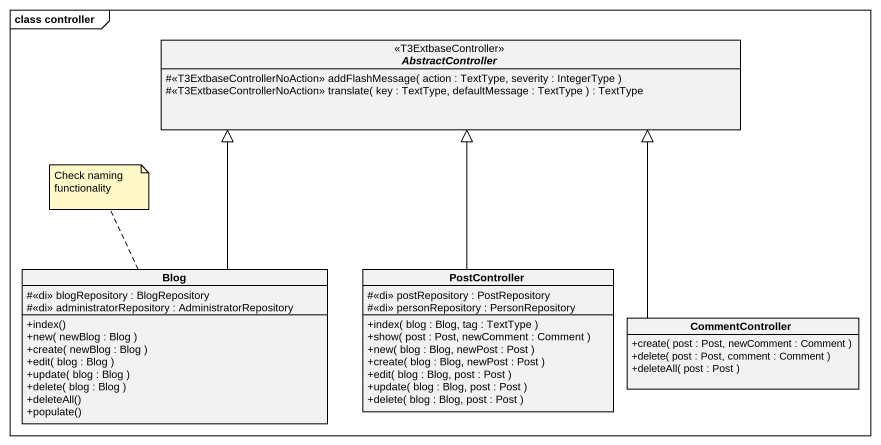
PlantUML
@startuml
mainframe class controller
hide circle
hide empty members
skinparam classAttributeIconSize 0
abstract class AbstractController <<T3ExtbaseController>> {
  #<<T3ExtbaseControllerNoAction>> addFlashMessage( action : TextType, severity : IntegerType )
  #<<T3ExtbaseControllerNoAction>> translate( key : TextType, defaultMessage : TextType ) : TextType
}
class Blog {
  #<<di>> blogRepository : BlogRepository
  #<<di>> administratorRepository : AdministratorRepository
  +index()
  +new( newBlog : Blog )
  +create( newBlog : Blog )
  +edit( blog : Blog )
  +update( blog : Blog )
  +delete( blog : Blog )
  +deleteAll()
  +populate()
}
class PostController {
  #<<di>> postRepository : PostRepository
  #<<di>> personRepository : PersonRepository
  +index( blog : Blog, tag : TextType )
  +show( post : Post, newComment : Comment )
  +new( blog : Blog, newPost : Post )
  +create( blog : Blog, newPost : Post )
  +edit( blog : Blog, post : Post )
  +update( blog : Blog, post : Post )
  +delete( blog : Blog, post : Post )
}
class CommentController {
  +create( post : Post, newComment : Comment )
  +delete( post : Post, comment : Comment )
  +deleteAll( post : Post )
}
Blog -up-|> AbstractController
PostController -up-|> AbstractController
CommentController -up-|> AbstractController
note top of Blog : Check naming functionality
@enduml
